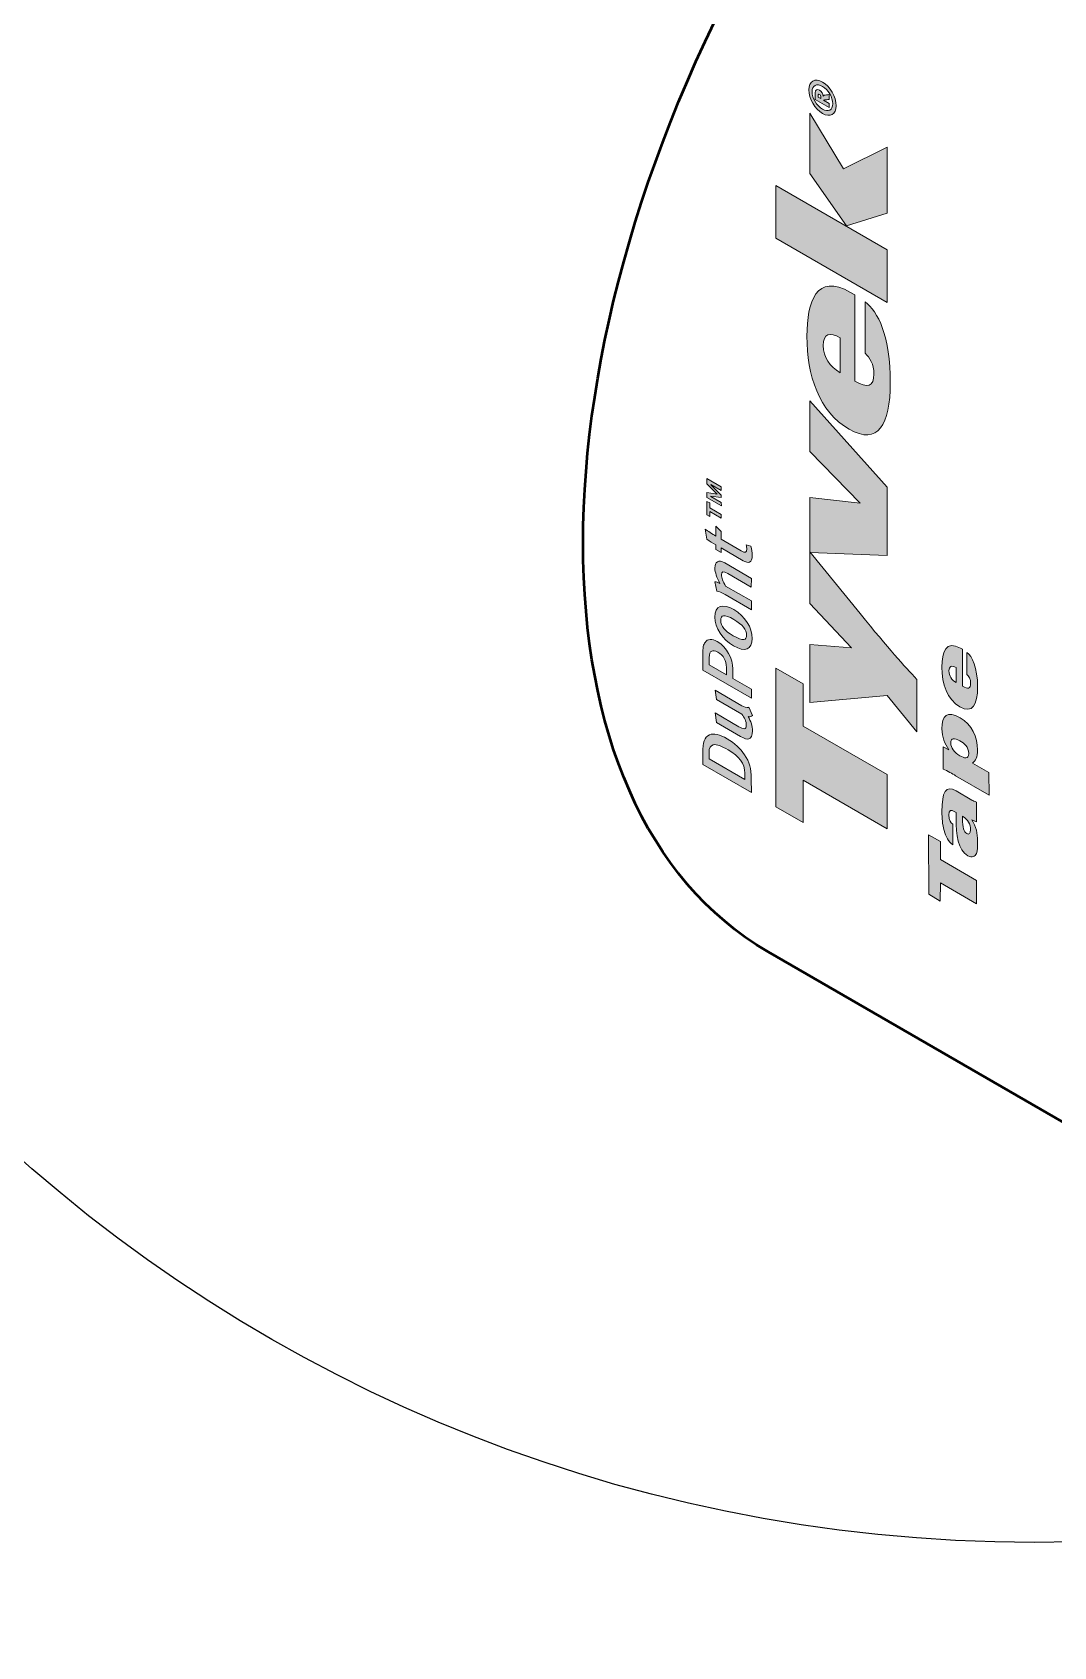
# Model space of a CAD drawing. Extents: x -1337 to 5791, y -3809 to 1769.
# Drawn here: x 3504.5 to 3554, y -1967.1 to -1888.8 of the extents above; entities that cross this region are included whole.
import ezdxf

# ---------------------------------------------------------------- set-up
doc = ezdxf.new("R2010")
doc.units = 0
doc.header["$MEASUREMENT"] = 0
for name, color, linetype, lineweight in [('G-ANNO-TTLB', 7, 'Continuous', 0), ('LOGOS', 7, 'Continuous', 0), ('TYVEK', 7, 'Continuous', 0)]:
    doc.layers.add(name, color=color, linetype=linetype, lineweight=lineweight)

# ---------------------------------------------------------------- blocks, each defined once
blk = doc.blocks.new('Block_28')
at = {"layer": 'LOGOS', "true_color": 0x17477e, "transparency": 33554687}
h = blk.add_hatch(color=156, dxfattribs=at)
h.dxf.hatch_style = 2
edge = h.paths.add_edge_path()
edge.add_spline(control_points=[(3537.852, -1911.016), (3537.852, -1911.016), (3537.346, -1910.715), (3537.346, -1910.715), (3537.346, -1910.715), (3537.341, -1910.73), (3537.341, -1910.73), (3537.341, -1910.73), (3537.852, -1911.246), (3537.852, -1911.246), (3537.852, -1911.246), (3537.852, -1911.357), (3537.852, -1911.357), (3537.852, -1911.357), (3537.346, -1911.282), (3537.346, -1911.282), (3537.346, -1911.282), (3537.341, -1911.296), (3537.341, -1911.296), (3537.341, -1911.296), (3537.852, -1911.592), (3537.852, -1911.592), (3537.852, -1911.592), (3537.857, -1911.763), (3537.857, -1911.763), (3537.857, -1911.763), (3537.155, -1911.357), (3537.155, -1911.357), (3537.155, -1911.357), (3537.155, -1911.106), (3537.155, -1911.106), (3537.155, -1911.106), (3537.647, -1911.186), (3537.647, -1911.186), (3537.647, -1911.186), (3537.155, -1910.685), (3537.155, -1910.685), (3537.155, -1910.685), (3537.155, -1910.434), (3537.155, -1910.434), (3537.155, -1910.434), (3537.852, -1910.835), (3537.852, -1910.835), (3537.852, -1910.835), (3537.852, -1911.016), (3537.852, -1911.016)], knot_values=[0, 0, 0, 0, 1, 1, 1, 2, 2, 2, 3, 3, 3, 4, 4, 4, 5, 5, 5, 6, 6, 6, 7, 7, 7, 8, 8, 8, 9, 9, 9, 10, 10, 10, 11, 11, 11, 12, 12, 12, 13, 13, 13, 14, 14, 14, 15, 15, 15, 15], degree=3, periodic=0)
edge = h.paths.add_edge_path()
edge.add_spline(control_points=[(3537.291, -1911.858), (3537.291, -1911.858), (3537.852, -1912.179), (3537.852, -1912.179), (3537.852, -1912.179), (3537.852, -1912.359), (3537.852, -1912.359), (3537.852, -1912.359), (3537.291, -1912.028), (3537.291, -1912.028), (3537.291, -1912.028), (3537.296, -1912.274), (3537.296, -1912.274), (3537.296, -1912.274), (3537.155, -1912.189), (3537.155, -1912.189), (3537.155, -1912.189), (3537.155, -1911.537), (3537.155, -1911.537), (3537.155, -1911.537), (3537.296, -1911.612), (3537.296, -1911.612), (3537.296, -1911.612), (3537.291, -1911.858), (3537.291, -1911.858)], knot_values=[0, 0, 0, 0, 1, 1, 1, 2, 2, 2, 3, 3, 3, 4, 4, 4, 5, 5, 5, 6, 6, 6, 7, 7, 7, 8, 8, 8, 8], degree=3, periodic=0)
h = blk.add_hatch(color=156, dxfattribs=at)
h.dxf.hatch_style = 2
edge = h.paths.add_edge_path()
edge.add_spline(control_points=[(3539.351, -1914.149), (3539.351, -1914.535), (3539.156, -1914.555), (3538.91, -1914.415), (3538.91, -1914.415), (3537.847, -1913.793), (3537.847, -1913.793), (3537.847, -1913.793), (3537.847, -1914.024), (3537.847, -1914.024), (3537.847, -1914.024), (3537.592, -1913.868), (3537.592, -1913.868), (3537.592, -1913.868), (3537.592, -1913.648), (3537.592, -1913.648), (3537.436, -1913.562), (3537.291, -1913.472), (3537.155, -1913.377), (3537.155, -1913.377), (3537.065, -1912.881), (3537.065, -1912.881), (3537.206, -1912.981), (3537.416, -1913.121), (3537.587, -1913.221), (3537.587, -1913.221), (3537.592, -1912.745), (3537.592, -1912.745), (3537.592, -1912.745), (3537.842, -1913.001), (3537.842, -1913.001), (3537.842, -1913.001), (3537.847, -1913.372), (3537.847, -1913.372), (3537.847, -1913.372), (3538.815, -1913.933), (3538.815, -1913.933), (3539.025, -1914.054), (3539.086, -1914.034), (3539.086, -1913.843), (3539.086, -1913.783), (3539.076, -1913.733), (3539.055, -1913.643), (3539.055, -1913.643), (3539.276, -1913.713), (3539.276, -1913.713), (3539.331, -1913.873), (3539.351, -1914.014), (3539.351, -1914.149)], knot_values=[0, 0, 0, 0, 1, 1, 1, 2, 2, 2, 3, 3, 3, 4, 4, 4, 5, 5, 5, 6, 6, 6, 7, 7, 7, 8, 8, 8, 9, 9, 9, 10, 10, 10, 11, 11, 11, 12, 12, 12, 13, 13, 13, 14, 14, 14, 15, 15, 15, 16, 16, 16, 16], degree=3, periodic=0)
h = blk.add_hatch(color=156, dxfattribs=at)
h.dxf.hatch_style = 2
edge = h.paths.add_edge_path()
edge.add_spline(control_points=[(3539.306, -1915.698), (3539.306, -1915.698), (3538.163, -1915.036), (3538.163, -1915.036), (3537.932, -1914.906), (3537.867, -1914.926), (3537.862, -1915.096), (3537.862, -1915.222), (3537.942, -1915.447), (3538.058, -1915.648), (3538.058, -1915.648), (3539.311, -1916.365), (3539.311, -1916.365), (3539.311, -1916.365), (3539.311, -1916.791), (3539.311, -1916.791), (3539.311, -1916.791), (3538.043, -1916.059), (3538.043, -1916.059), (3537.857, -1915.949), (3537.757, -1915.909), (3537.637, -1915.889), (3537.637, -1915.889), (3537.536, -1915.442), (3537.536, -1915.442), (3537.617, -1915.437), (3537.692, -1915.467), (3537.787, -1915.518), (3537.627, -1915.217), (3537.547, -1914.986), (3537.541, -1914.766), (3537.541, -1914.465), (3537.707, -1914.344), (3538.028, -1914.525), (3538.028, -1914.525), (3539.311, -1915.272), (3539.311, -1915.272), (3539.311, -1915.272), (3539.306, -1915.698), (3539.306, -1915.698)], knot_values=[0, 0, 0, 0, 1, 1, 1, 2, 2, 2, 3, 3, 3, 4, 4, 4, 5, 5, 5, 6, 6, 6, 7, 7, 7, 8, 8, 8, 9, 9, 9, 10, 10, 10, 11, 11, 11, 12, 12, 12, 13, 13, 13, 13], degree=3, periodic=0)
h = blk.add_hatch(color=156, dxfattribs=at)
h.dxf.hatch_style = 2
edge = h.paths.add_edge_path()
edge.add_spline(control_points=[(3537.827, -1917.307), (3537.827, -1917.583), (3538.008, -1917.814), (3538.429, -1918.049), (3538.925, -1918.34), (3539.076, -1918.275), (3539.076, -1918.024), (3539.076, -1917.764), (3538.895, -1917.513), (3538.459, -1917.262), (3537.973, -1916.981), (3537.827, -1917.061), (3537.827, -1917.307)], knot_values=[0, 0, 0, 0, 1, 1, 1, 2, 2, 2, 3, 3, 3, 4, 4, 4, 4], degree=3, periodic=0)
edge = h.paths.add_edge_path()
edge.add_spline(control_points=[(3539.351, -1918.184), (3539.351, -1918.726), (3539, -1918.856), (3538.449, -1918.545), (3537.898, -1918.225), (3537.547, -1917.673), (3537.541, -1917.152), (3537.547, -1916.58), (3537.908, -1916.47), (3538.454, -1916.786), (3539.01, -1917.107), (3539.356, -1917.648), (3539.351, -1918.184)], knot_values=[0, 0, 0, 0, 1, 1, 1, 2, 2, 2, 3, 3, 3, 4, 4, 4, 4], degree=3, periodic=0)
h = blk.add_hatch(color=156, dxfattribs=at)
h.dxf.hatch_style = 2
edge = h.paths.add_edge_path()
edge.add_spline(control_points=[(3537.386, -1918.796), (3537.306, -1918.836), (3537.266, -1918.927), (3537.266, -1919.102), (3537.266, -1919.102), (3537.266, -1919.458), (3537.266, -1919.458), (3537.266, -1919.458), (3538.098, -1919.939), (3538.098, -1919.939), (3538.098, -1919.939), (3538.098, -1919.583), (3538.098, -1919.583), (3538.098, -1919.247), (3537.968, -1919.012), (3537.677, -1918.846), (3537.552, -1918.776), (3537.451, -1918.756), (3537.386, -1918.796)], knot_values=[0, 0, 0, 0, 1, 1, 1, 2, 2, 2, 3, 3, 3, 4, 4, 4, 5, 5, 5, 6, 6, 6, 6], degree=3, periodic=0)
edge = h.paths.add_edge_path()
edge.add_spline(control_points=[(3538.409, -1919.658), (3538.409, -1919.658), (3538.409, -1920.12), (3538.409, -1920.12), (3538.409, -1920.12), (3539.311, -1920.641), (3539.311, -1920.641), (3539.311, -1920.641), (3539.311, -1921.082), (3539.311, -1921.082), (3539.311, -1921.082), (3536.95, -1919.719), (3536.95, -1919.719), (3536.95, -1919.719), (3536.95, -1918.997), (3536.95, -1918.997), (3536.955, -1918.601), (3536.985, -1918.475), (3537.065, -1918.375), (3537.185, -1918.2), (3537.396, -1918.184), (3537.657, -1918.335), (3538.118, -1918.606), (3538.414, -1919.167), (3538.409, -1919.658)], knot_values=[0, 0, 0, 0, 1, 1, 1, 2, 2, 2, 3, 3, 3, 4, 4, 4, 5, 5, 5, 6, 6, 6, 7, 7, 7, 8, 8, 8, 8], degree=3, periodic=0)
h = blk.add_hatch(color=156, dxfattribs=at)
h.dxf.hatch_style = 2
edge = h.paths.add_edge_path()
edge.add_spline(control_points=[(3539.366, -1921.914), (3539.306, -1921.974), (3539.246, -1921.995), (3539.151, -1921.964), (3539.291, -1922.2), (3539.361, -1922.431), (3539.361, -1922.656), (3539.356, -1922.887), (3539.291, -1923.017), (3539.186, -1923.052), (3539.106, -1923.082), (3538.99, -1923.057), (3538.78, -1922.927), (3538.78, -1922.927), (3537.617, -1922.255), (3537.617, -1922.255), (3537.617, -1922.255), (3537.547, -1921.789), (3537.547, -1921.789), (3537.547, -1921.789), (3538.7, -1922.461), (3538.7, -1922.461), (3538.915, -1922.576), (3539.07, -1922.636), (3539.065, -1922.381), (3539.07, -1922.225), (3538.97, -1921.995), (3538.845, -1921.859), (3538.845, -1921.859), (3537.612, -1921.147), (3537.612, -1921.147), (3537.612, -1921.147), (3537.547, -1920.691), (3537.547, -1920.691), (3537.547, -1920.691), (3538.84, -1921.443), (3538.84, -1921.443), (3539.096, -1921.593), (3539.186, -1921.513), (3539.186, -1921.513), (3539.186, -1921.513), (3539.366, -1921.914), (3539.366, -1921.914)], knot_values=[0, 0, 0, 0, 1, 1, 1, 2, 2, 2, 3, 3, 3, 4, 4, 4, 5, 5, 5, 6, 6, 6, 7, 7, 7, 8, 8, 8, 9, 9, 9, 10, 10, 10, 11, 11, 11, 12, 12, 12, 13, 13, 13, 14, 14, 14, 14], degree=3, periodic=0)
h = blk.add_hatch(color=156, dxfattribs=at)
h.dxf.hatch_style = 2
edge = h.paths.add_edge_path()
edge.add_spline(control_points=[(3537.466, -1923.338), (3537.316, -1923.378), (3537.261, -1923.488), (3537.261, -1923.729), (3537.261, -1923.729), (3537.261, -1924.015), (3537.261, -1924.015), (3537.261, -1924.015), (3538.99, -1925.012), (3538.99, -1925.012), (3538.99, -1925.012), (3538.99, -1924.717), (3538.99, -1924.717), (3538.99, -1924.24), (3538.714, -1923.88), (3538.183, -1923.579), (3537.877, -1923.403), (3537.632, -1923.298), (3537.466, -1923.338)], knot_values=[0, 0, 0, 0, 1, 1, 1, 2, 2, 2, 3, 3, 3, 4, 4, 4, 5, 5, 5, 6, 6, 6, 6], degree=3, periodic=0)
edge = h.paths.add_edge_path()
edge.add_spline(control_points=[(3538.98, -1923.819), (3539.226, -1924.19), (3539.311, -1924.476), (3539.306, -1924.982), (3539.306, -1924.982), (3539.311, -1925.654), (3539.311, -1925.654), (3539.311, -1925.654), (3536.95, -1924.29), (3536.95, -1924.29), (3536.95, -1924.29), (3536.95, -1923.729), (3536.95, -1923.729), (3536.955, -1923.213), (3537.03, -1922.967), (3537.286, -1922.847), (3537.486, -1922.767), (3537.772, -1922.837), (3538.138, -1923.047), (3538.494, -1923.258), (3538.775, -1923.518), (3538.98, -1923.819)], knot_values=[0, 0, 0, 0, 1, 1, 1, 2, 2, 2, 3, 3, 3, 4, 4, 4, 5, 5, 5, 6, 6, 6, 7, 7, 7, 7], degree=3, periodic=0)
at = {"layer": 'LOGOS'}
for points, knots in [([(3537.852, -1911.016), (3537.852, -1911.016), (3537.346, -1910.715), (3537.346, -1910.715), (3537.346, -1910.715), (3537.341, -1910.73), (3537.341, -1910.73), (3537.341, -1910.73), (3537.852, -1911.246), (3537.852, -1911.246), (3537.852, -1911.246), (3537.852, -1911.357), (3537.852, -1911.357), (3537.852, -1911.357), (3537.346, -1911.282), (3537.346, -1911.282), (3537.346, -1911.282), (3537.341, -1911.296), (3537.341, -1911.296), (3537.341, -1911.296), (3537.852, -1911.592), (3537.852, -1911.592), (3537.852, -1911.592), (3537.857, -1911.763), (3537.857, -1911.763), (3537.857, -1911.763), (3537.155, -1911.357), (3537.155, -1911.357), (3537.155, -1911.357), (3537.155, -1911.106), (3537.155, -1911.106), (3537.155, -1911.106), (3537.647, -1911.186), (3537.647, -1911.186), (3537.647, -1911.186), (3537.155, -1910.685), (3537.155, -1910.685), (3537.155, -1910.685), (3537.155, -1910.434), (3537.155, -1910.434), (3537.155, -1910.434), (3537.852, -1910.835), (3537.852, -1910.835), (3537.852, -1910.835), (3537.852, -1911.016), (3537.852, -1911.016)], [0, 0, 0, 0, 1, 1, 1, 2, 2, 2, 3, 3, 3, 4, 4, 4, 5, 5, 5, 6, 6, 6, 7, 7, 7, 8, 8, 8, 9, 9, 9, 10, 10, 10, 11, 11, 11, 12, 12, 12, 13, 13, 13, 14, 14, 14, 15, 15, 15, 15]), ([(3537.291, -1911.858), (3537.291, -1911.858), (3537.852, -1912.179), (3537.852, -1912.179), (3537.852, -1912.179), (3537.852, -1912.359), (3537.852, -1912.359), (3537.852, -1912.359), (3537.291, -1912.028), (3537.291, -1912.028), (3537.291, -1912.028), (3537.296, -1912.274), (3537.296, -1912.274), (3537.296, -1912.274), (3537.155, -1912.189), (3537.155, -1912.189), (3537.155, -1912.189), (3537.155, -1911.537), (3537.155, -1911.537), (3537.155, -1911.537), (3537.296, -1911.612), (3537.296, -1911.612), (3537.296, -1911.612), (3537.291, -1911.858), (3537.291, -1911.858)], [0, 0, 0, 0, 1, 1, 1, 2, 2, 2, 3, 3, 3, 4, 4, 4, 5, 5, 5, 6, 6, 6, 7, 7, 7, 8, 8, 8, 8]), ([(3539.351, -1914.149), (3539.351, -1914.535), (3539.156, -1914.555), (3538.91, -1914.415), (3538.91, -1914.415), (3537.847, -1913.793), (3537.847, -1913.793), (3537.847, -1913.793), (3537.847, -1914.024), (3537.847, -1914.024), (3537.847, -1914.024), (3537.592, -1913.868), (3537.592, -1913.868), (3537.592, -1913.868), (3537.592, -1913.648), (3537.592, -1913.648), (3537.436, -1913.562), (3537.291, -1913.472), (3537.155, -1913.377), (3537.155, -1913.377), (3537.065, -1912.881), (3537.065, -1912.881), (3537.206, -1912.981), (3537.416, -1913.121), (3537.587, -1913.221), (3537.587, -1913.221), (3537.592, -1912.745), (3537.592, -1912.745), (3537.592, -1912.745), (3537.842, -1913.001), (3537.842, -1913.001), (3537.842, -1913.001), (3537.847, -1913.372), (3537.847, -1913.372), (3537.847, -1913.372), (3538.815, -1913.933), (3538.815, -1913.933), (3539.025, -1914.054), (3539.086, -1914.034), (3539.086, -1913.843), (3539.086, -1913.783), (3539.076, -1913.733), (3539.055, -1913.643), (3539.055, -1913.643), (3539.276, -1913.713), (3539.276, -1913.713), (3539.331, -1913.873), (3539.351, -1914.014), (3539.351, -1914.149)], [0, 0, 0, 0, 1, 1, 1, 2, 2, 2, 3, 3, 3, 4, 4, 4, 5, 5, 5, 6, 6, 6, 7, 7, 7, 8, 8, 8, 9, 9, 9, 10, 10, 10, 11, 11, 11, 12, 12, 12, 13, 13, 13, 14, 14, 14, 15, 15, 15, 16, 16, 16, 16]), ([(3539.306, -1915.698), (3539.306, -1915.698), (3538.163, -1915.036), (3538.163, -1915.036), (3537.932, -1914.906), (3537.867, -1914.926), (3537.862, -1915.096), (3537.862, -1915.222), (3537.942, -1915.447), (3538.058, -1915.648), (3538.058, -1915.648), (3539.311, -1916.365), (3539.311, -1916.365), (3539.311, -1916.365), (3539.311, -1916.791), (3539.311, -1916.791), (3539.311, -1916.791), (3538.043, -1916.059), (3538.043, -1916.059), (3537.857, -1915.949), (3537.757, -1915.909), (3537.637, -1915.889), (3537.637, -1915.889), (3537.536, -1915.442), (3537.536, -1915.442), (3537.617, -1915.437), (3537.692, -1915.467), (3537.787, -1915.518), (3537.627, -1915.217), (3537.547, -1914.986), (3537.541, -1914.766), (3537.541, -1914.465), (3537.707, -1914.344), (3538.028, -1914.525), (3538.028, -1914.525), (3539.311, -1915.272), (3539.311, -1915.272), (3539.311, -1915.272), (3539.306, -1915.698), (3539.306, -1915.698)], [0, 0, 0, 0, 1, 1, 1, 2, 2, 2, 3, 3, 3, 4, 4, 4, 5, 5, 5, 6, 6, 6, 7, 7, 7, 8, 8, 8, 9, 9, 9, 10, 10, 10, 11, 11, 11, 12, 12, 12, 13, 13, 13, 13]), ([(3539.351, -1918.184), (3539.351, -1918.726), (3539, -1918.856), (3538.449, -1918.545), (3537.898, -1918.225), (3537.547, -1917.673), (3537.541, -1917.152), (3537.547, -1916.58), (3537.908, -1916.47), (3538.454, -1916.786), (3539.01, -1917.107), (3539.356, -1917.648), (3539.351, -1918.184)], [0, 0, 0, 0, 1, 1, 1, 2, 2, 2, 3, 3, 3, 4, 4, 4, 4]), ([(3537.827, -1917.307), (3537.827, -1917.583), (3538.008, -1917.814), (3538.429, -1918.049), (3538.925, -1918.34), (3539.076, -1918.275), (3539.076, -1918.024), (3539.076, -1917.764), (3538.895, -1917.513), (3538.459, -1917.262), (3537.973, -1916.981), (3537.827, -1917.061), (3537.827, -1917.307)], [0, 0, 0, 0, 1, 1, 1, 2, 2, 2, 3, 3, 3, 4, 4, 4, 4]), ([(3538.409, -1919.658), (3538.409, -1919.658), (3538.409, -1920.12), (3538.409, -1920.12), (3538.409, -1920.12), (3539.311, -1920.641), (3539.311, -1920.641), (3539.311, -1920.641), (3539.311, -1921.082), (3539.311, -1921.082), (3539.311, -1921.082), (3536.95, -1919.719), (3536.95, -1919.719), (3536.95, -1919.719), (3536.95, -1918.997), (3536.95, -1918.997), (3536.955, -1918.601), (3536.985, -1918.475), (3537.065, -1918.375), (3537.185, -1918.2), (3537.396, -1918.184), (3537.657, -1918.335), (3538.118, -1918.606), (3538.414, -1919.167), (3538.409, -1919.658)], [0, 0, 0, 0, 1, 1, 1, 2, 2, 2, 3, 3, 3, 4, 4, 4, 5, 5, 5, 6, 6, 6, 7, 7, 7, 8, 8, 8, 8]), ([(3537.386, -1918.796), (3537.306, -1918.836), (3537.266, -1918.927), (3537.266, -1919.102), (3537.266, -1919.102), (3537.266, -1919.458), (3537.266, -1919.458), (3537.266, -1919.458), (3538.098, -1919.939), (3538.098, -1919.939), (3538.098, -1919.939), (3538.098, -1919.583), (3538.098, -1919.583), (3538.098, -1919.247), (3537.968, -1919.012), (3537.677, -1918.846), (3537.552, -1918.776), (3537.451, -1918.756), (3537.386, -1918.796)], [0, 0, 0, 0, 1, 1, 1, 2, 2, 2, 3, 3, 3, 4, 4, 4, 5, 5, 5, 6, 6, 6, 6]), ([(3539.366, -1921.914), (3539.306, -1921.974), (3539.246, -1921.995), (3539.151, -1921.964), (3539.291, -1922.2), (3539.361, -1922.431), (3539.361, -1922.656), (3539.356, -1922.887), (3539.291, -1923.017), (3539.186, -1923.052), (3539.106, -1923.082), (3538.99, -1923.057), (3538.78, -1922.927), (3538.78, -1922.927), (3537.617, -1922.255), (3537.617, -1922.255), (3537.617, -1922.255), (3537.547, -1921.789), (3537.547, -1921.789), (3537.547, -1921.789), (3538.7, -1922.461), (3538.7, -1922.461), (3538.915, -1922.576), (3539.07, -1922.636), (3539.065, -1922.381), (3539.07, -1922.225), (3538.97, -1921.995), (3538.845, -1921.859), (3538.845, -1921.859), (3537.612, -1921.147), (3537.612, -1921.147), (3537.612, -1921.147), (3537.547, -1920.691), (3537.547, -1920.691), (3537.547, -1920.691), (3538.84, -1921.443), (3538.84, -1921.443), (3539.096, -1921.593), (3539.186, -1921.513), (3539.186, -1921.513), (3539.186, -1921.513), (3539.366, -1921.914), (3539.366, -1921.914)], [0, 0, 0, 0, 1, 1, 1, 2, 2, 2, 3, 3, 3, 4, 4, 4, 5, 5, 5, 6, 6, 6, 7, 7, 7, 8, 8, 8, 9, 9, 9, 10, 10, 10, 11, 11, 11, 12, 12, 12, 13, 13, 13, 14, 14, 14, 14]), ([(3538.98, -1923.819), (3539.226, -1924.19), (3539.311, -1924.476), (3539.306, -1924.982), (3539.306, -1924.982), (3539.311, -1925.654), (3539.311, -1925.654), (3539.311, -1925.654), (3536.95, -1924.29), (3536.95, -1924.29), (3536.95, -1924.29), (3536.95, -1923.729), (3536.95, -1923.729), (3536.955, -1923.213), (3537.03, -1922.967), (3537.286, -1922.847), (3537.486, -1922.767), (3537.772, -1922.837), (3538.138, -1923.047), (3538.494, -1923.258), (3538.775, -1923.518), (3538.98, -1923.819)], [0, 0, 0, 0, 1, 1, 1, 2, 2, 2, 3, 3, 3, 4, 4, 4, 5, 5, 5, 6, 6, 6, 7, 7, 7, 7]), ([(3537.466, -1923.338), (3537.316, -1923.378), (3537.261, -1923.488), (3537.261, -1923.729), (3537.261, -1923.729), (3537.261, -1924.015), (3537.261, -1924.015), (3537.261, -1924.015), (3538.99, -1925.012), (3538.99, -1925.012), (3538.99, -1925.012), (3538.99, -1924.717), (3538.99, -1924.717), (3538.99, -1924.24), (3538.714, -1923.88), (3538.183, -1923.579), (3537.877, -1923.403), (3537.632, -1923.298), (3537.466, -1923.338)], [0, 0, 0, 0, 1, 1, 1, 2, 2, 2, 3, 3, 3, 4, 4, 4, 5, 5, 5, 6, 6, 6, 6])]:
    blk.add_open_spline(points, degree=3, knots=knots, dxfattribs=at)
blk = doc.blocks.new('Block_29')
at = {"layer": 'LOGOS', "true_color": 0x17477e, "transparency": 33554687}
h = blk.add_hatch(color=156, dxfattribs=at)
h.dxf.hatch_style = 2
edge = h.paths.add_edge_path()
edge.add_spline(control_points=[(3549.232, -1919.598), (3549.022, -1919.478), (3548.886, -1919.518), (3548.886, -1919.759), (3548.886, -1919.989), (3549.017, -1920.2), (3549.232, -1920.32), (3549.232, -1920.32), (3549.232, -1919.598), (3549.232, -1919.598)], knot_values=[0, 0, 0, 0, 1, 1, 1, 2, 2, 2, 3, 3, 3, 3], degree=3, periodic=0)
edge = h.paths.add_edge_path()
edge.add_spline(control_points=[(3549.538, -1920.501), (3549.809, -1920.661), (3549.939, -1920.611), (3549.939, -1920.36), (3549.939, -1920.145), (3549.854, -1920.009), (3549.749, -1919.929), (3549.749, -1919.929), (3549.749, -1918.856), (3549.749, -1918.856), (3550.014, -1919.047), (3550.275, -1919.578), (3550.275, -1920.536), (3550.275, -1921.403), (3550.029, -1921.844), (3549.418, -1921.503), (3548.796, -1921.132), (3548.545, -1920.39), (3548.545, -1919.568), (3548.55, -1918.851), (3548.741, -1918.25), (3549.453, -1918.661), (3549.453, -1918.661), (3549.543, -1918.706), (3549.543, -1918.706), (3549.543, -1918.706), (3549.538, -1920.501), (3549.538, -1920.501)], knot_values=[0, 0, 0, 0, 1, 1, 1, 2, 2, 2, 3, 3, 3, 4, 4, 4, 5, 5, 5, 6, 6, 6, 7, 7, 7, 8, 8, 8, 9, 9, 9, 9], degree=3, periodic=0)
h = blk.add_hatch(color=156, dxfattribs=at)
h.dxf.hatch_style = 2
edge = h.paths.add_edge_path()
edge.add_spline(control_points=[(3549.849, -1923.759), (3549.849, -1923.448), (3549.623, -1923.263), (3549.413, -1923.137), (3549.157, -1922.992), (3548.971, -1922.992), (3548.977, -1923.243), (3548.971, -1923.478), (3549.152, -1923.714), (3549.413, -1923.864), (3549.623, -1923.985), (3549.849, -1924.06), (3549.849, -1923.759)], knot_values=[0, 0, 0, 0, 1, 1, 1, 2, 2, 2, 3, 3, 3, 4, 4, 4, 4], degree=3, periodic=0)
edge = h.paths.add_edge_path()
edge.add_spline(control_points=[(3549.212, -1924.837), (3549.052, -1924.742), (3548.806, -1924.611), (3548.61, -1924.511), (3548.61, -1924.511), (3548.605, -1923.438), (3548.605, -1923.438), (3548.605, -1923.438), (3548.886, -1923.584), (3548.886, -1923.584), (3548.886, -1923.584), (3548.886, -1923.579), (3548.886, -1923.579), (3548.681, -1923.298), (3548.545, -1922.967), (3548.545, -1922.556), (3548.545, -1921.939), (3548.791, -1921.664), (3549.433, -1922.025), (3549.999, -1922.355), (3550.275, -1922.967), (3550.275, -1923.589), (3550.275, -1923.93), (3550.175, -1924.125), (3550.024, -1924.22), (3550.024, -1924.22), (3550.826, -1924.682), (3550.826, -1924.682), (3550.826, -1924.682), (3550.831, -1925.775), (3550.831, -1925.775), (3550.831, -1925.775), (3549.212, -1924.837), (3549.212, -1924.837)], knot_values=[0, 0, 0, 0, 1, 1, 1, 2, 2, 2, 3, 3, 3, 4, 4, 4, 5, 5, 5, 6, 6, 6, 7, 7, 7, 8, 8, 8, 9, 9, 9, 10, 10, 10, 11, 11, 11, 11], degree=3, periodic=0)
h = blk.add_hatch(color=156, dxfattribs=at)
h.dxf.hatch_style = 2
edge = h.paths.add_edge_path()
edge.add_spline(control_points=[(3549.543, -1926.928), (3549.543, -1927.348), (3549.618, -1927.559), (3549.753, -1927.639), (3549.844, -1927.694), (3549.939, -1927.654), (3549.939, -1927.459), (3549.934, -1927.188), (3549.779, -1926.938), (3549.588, -1926.827), (3549.588, -1926.827), (3549.538, -1926.797), (3549.538, -1926.797), (3549.538, -1926.797), (3549.543, -1926.928), (3549.543, -1926.928)], knot_values=[0, 0, 0, 0, 1, 1, 1, 2, 2, 2, 3, 3, 3, 4, 4, 4, 5, 5, 5, 5], degree=3, periodic=0)
edge = h.paths.add_edge_path()
edge.add_spline(control_points=[(3549.072, -1928.181), (3548.866, -1928.04), (3548.731, -1927.79), (3548.651, -1927.494), (3548.57, -1927.198), (3548.545, -1926.867), (3548.545, -1926.587), (3548.55, -1925.614), (3548.721, -1925.283), (3549.237, -1925.574), (3549.237, -1925.574), (3549.999, -1926.02), (3549.999, -1926.02), (3550.059, -1926.055), (3550.129, -1926.08), (3550.215, -1926.115), (3550.215, -1926.115), (3550.22, -1927.078), (3550.22, -1927.078), (3550.22, -1927.078), (3549.989, -1926.968), (3549.989, -1926.968), (3550.21, -1927.308), (3550.275, -1927.629), (3550.275, -1928.01), (3550.28, -1928.241), (3550.265, -1928.477), (3550.22, -1928.602), (3550.155, -1928.752), (3550.014, -1928.833), (3549.809, -1928.712), (3549.322, -1928.436), (3549.227, -1927.689), (3549.232, -1926.917), (3549.232, -1926.917), (3549.232, -1926.617), (3549.232, -1926.617), (3549.232, -1926.617), (3549.147, -1926.566), (3549.147, -1926.566), (3549.007, -1926.486), (3548.881, -1926.491), (3548.886, -1926.737), (3548.886, -1926.988), (3548.971, -1927.118), (3549.077, -1927.188), (3549.077, -1927.188), (3549.072, -1928.181), (3549.072, -1928.181)], knot_values=[0, 0, 0, 0, 1, 1, 1, 2, 2, 2, 3, 3, 3, 4, 4, 4, 5, 5, 5, 6, 6, 6, 7, 7, 7, 8, 8, 8, 9, 9, 9, 10, 10, 10, 11, 11, 11, 12, 12, 12, 13, 13, 13, 14, 14, 14, 15, 15, 15, 16, 16, 16, 16], degree=3, periodic=0)
h = blk.add_hatch(color=156, dxfattribs=at)
h.dxf.hatch_style = 2
edge = h.paths.add_edge_path()
edge.add_spline(control_points=[(3548.47, -1930.026), (3548.47, -1930.026), (3548.465, -1930.908), (3548.465, -1930.908), (3548.465, -1930.908), (3547.904, -1930.577), (3547.904, -1930.577), (3547.904, -1930.577), (3547.899, -1927.694), (3547.899, -1927.694), (3547.899, -1927.694), (3548.47, -1928.02), (3548.47, -1928.02), (3548.47, -1928.02), (3548.47, -1928.903), (3548.47, -1928.903), (3548.47, -1928.903), (3550.215, -1929.915), (3550.215, -1929.915), (3550.215, -1929.915), (3550.215, -1931.038), (3550.215, -1931.038), (3550.215, -1931.038), (3548.47, -1930.026), (3548.47, -1930.026)], knot_values=[0, 0, 0, 0, 1, 1, 1, 2, 2, 2, 3, 3, 3, 4, 4, 4, 5, 5, 5, 6, 6, 6, 7, 7, 7, 8, 8, 8, 8], degree=3, periodic=0)
at = {"layer": 'LOGOS'}
for points, knots in [([(3549.538, -1920.501), (3549.809, -1920.661), (3549.939, -1920.611), (3549.939, -1920.36), (3549.939, -1920.145), (3549.854, -1920.009), (3549.749, -1919.929), (3549.749, -1919.929), (3549.749, -1918.856), (3549.749, -1918.856), (3550.014, -1919.047), (3550.275, -1919.578), (3550.275, -1920.536), (3550.275, -1921.403), (3550.029, -1921.844), (3549.418, -1921.503), (3548.796, -1921.132), (3548.545, -1920.39), (3548.545, -1919.568), (3548.55, -1918.851), (3548.741, -1918.25), (3549.453, -1918.661), (3549.453, -1918.661), (3549.543, -1918.706), (3549.543, -1918.706), (3549.543, -1918.706), (3549.538, -1920.501), (3549.538, -1920.501)], [0, 0, 0, 0, 1, 1, 1, 2, 2, 2, 3, 3, 3, 4, 4, 4, 5, 5, 5, 6, 6, 6, 7, 7, 7, 8, 8, 8, 9, 9, 9, 9]), ([(3549.232, -1919.598), (3549.022, -1919.478), (3548.886, -1919.518), (3548.886, -1919.759), (3548.886, -1919.989), (3549.017, -1920.2), (3549.232, -1920.32), (3549.232, -1920.32), (3549.232, -1919.598), (3549.232, -1919.598)], [0, 0, 0, 0, 1, 1, 1, 2, 2, 2, 3, 3, 3, 3]), ([(3549.212, -1924.837), (3549.052, -1924.742), (3548.806, -1924.611), (3548.61, -1924.511), (3548.61, -1924.511), (3548.605, -1923.438), (3548.605, -1923.438), (3548.605, -1923.438), (3548.886, -1923.584), (3548.886, -1923.584), (3548.886, -1923.584), (3548.886, -1923.579), (3548.886, -1923.579), (3548.681, -1923.298), (3548.545, -1922.967), (3548.545, -1922.556), (3548.545, -1921.939), (3548.791, -1921.664), (3549.433, -1922.025), (3549.999, -1922.355), (3550.275, -1922.967), (3550.275, -1923.589), (3550.275, -1923.93), (3550.175, -1924.125), (3550.024, -1924.22), (3550.024, -1924.22), (3550.826, -1924.682), (3550.826, -1924.682), (3550.826, -1924.682), (3550.831, -1925.775), (3550.831, -1925.775), (3550.831, -1925.775), (3549.212, -1924.837), (3549.212, -1924.837)], [0, 0, 0, 0, 1, 1, 1, 2, 2, 2, 3, 3, 3, 4, 4, 4, 5, 5, 5, 6, 6, 6, 7, 7, 7, 8, 8, 8, 9, 9, 9, 10, 10, 10, 11, 11, 11, 11]), ([(3549.849, -1923.759), (3549.849, -1923.448), (3549.623, -1923.263), (3549.413, -1923.137), (3549.157, -1922.992), (3548.971, -1922.992), (3548.977, -1923.243), (3548.971, -1923.478), (3549.152, -1923.714), (3549.413, -1923.864), (3549.623, -1923.985), (3549.849, -1924.06), (3549.849, -1923.759)], [0, 0, 0, 0, 1, 1, 1, 2, 2, 2, 3, 3, 3, 4, 4, 4, 4]), ([(3549.072, -1928.181), (3548.866, -1928.04), (3548.731, -1927.79), (3548.651, -1927.494), (3548.57, -1927.198), (3548.545, -1926.867), (3548.545, -1926.587), (3548.55, -1925.614), (3548.721, -1925.283), (3549.237, -1925.574), (3549.237, -1925.574), (3549.999, -1926.02), (3549.999, -1926.02), (3550.059, -1926.055), (3550.129, -1926.08), (3550.215, -1926.115), (3550.215, -1926.115), (3550.22, -1927.078), (3550.22, -1927.078), (3550.22, -1927.078), (3549.989, -1926.968), (3549.989, -1926.968), (3550.21, -1927.308), (3550.275, -1927.629), (3550.275, -1928.01), (3550.28, -1928.241), (3550.265, -1928.477), (3550.22, -1928.602), (3550.155, -1928.752), (3550.014, -1928.833), (3549.809, -1928.712), (3549.322, -1928.436), (3549.227, -1927.689), (3549.232, -1926.917), (3549.232, -1926.917), (3549.232, -1926.617), (3549.232, -1926.617), (3549.232, -1926.617), (3549.147, -1926.566), (3549.147, -1926.566), (3549.007, -1926.486), (3548.881, -1926.491), (3548.886, -1926.737), (3548.886, -1926.988), (3548.971, -1927.118), (3549.077, -1927.188), (3549.077, -1927.188), (3549.072, -1928.181), (3549.072, -1928.181)], [0, 0, 0, 0, 1, 1, 1, 2, 2, 2, 3, 3, 3, 4, 4, 4, 5, 5, 5, 6, 6, 6, 7, 7, 7, 8, 8, 8, 9, 9, 9, 10, 10, 10, 11, 11, 11, 12, 12, 12, 13, 13, 13, 14, 14, 14, 15, 15, 15, 16, 16, 16, 16]), ([(3549.543, -1926.928), (3549.543, -1927.348), (3549.618, -1927.559), (3549.753, -1927.639), (3549.844, -1927.694), (3549.939, -1927.654), (3549.939, -1927.459), (3549.934, -1927.188), (3549.779, -1926.938), (3549.588, -1926.827), (3549.588, -1926.827), (3549.538, -1926.797), (3549.538, -1926.797), (3549.538, -1926.797), (3549.543, -1926.928), (3549.543, -1926.928)], [0, 0, 0, 0, 1, 1, 1, 2, 2, 2, 3, 3, 3, 4, 4, 4, 5, 5, 5, 5]), ([(3548.47, -1930.026), (3548.47, -1930.026), (3548.465, -1930.908), (3548.465, -1930.908), (3548.465, -1930.908), (3547.904, -1930.577), (3547.904, -1930.577), (3547.904, -1930.577), (3547.899, -1927.694), (3547.899, -1927.694), (3547.899, -1927.694), (3548.47, -1928.02), (3548.47, -1928.02), (3548.47, -1928.02), (3548.47, -1928.903), (3548.47, -1928.903), (3548.47, -1928.903), (3550.215, -1929.915), (3550.215, -1929.915), (3550.215, -1929.915), (3550.215, -1931.038), (3550.215, -1931.038), (3550.215, -1931.038), (3548.47, -1930.026), (3548.47, -1930.026)], [0, 0, 0, 0, 1, 1, 1, 2, 2, 2, 3, 3, 3, 4, 4, 4, 5, 5, 5, 6, 6, 6, 7, 7, 7, 8, 8, 8, 8])]:
    blk.add_open_spline(points, degree=3, knots=knots, dxfattribs=at)
blk = doc.blocks.new('Block_31')
at = {"layer": 'LOGOS', "true_color": 0x17477e, "transparency": 33554687}
h = blk.add_hatch(color=156, dxfattribs=at)
h.dxf.hatch_style = 2
edge = h.paths.add_edge_path()
edge.add_spline(control_points=[(3547.337, -1922.706), (3547.337, -1922.706), (3545.898, -1920.952), (3545.898, -1920.952), (3545.898, -1920.952), (3542.144, -1921.288), (3542.144, -1921.288), (3542.144, -1921.288), (3542.149, -1918.475), (3542.149, -1918.475), (3542.149, -1918.475), (3544.164, -1918.636), (3544.164, -1918.636), (3544.164, -1918.636), (3542.144, -1916.495), (3542.144, -1916.495), (3542.144, -1916.495), (3542.144, -1913.989), (3542.144, -1913.989), (3542.144, -1913.989), (3544.585, -1916.981), (3544.585, -1916.981), (3545.974, -1918.686), (3546.725, -1919.538), (3547.337, -1920.17), (3547.337, -1920.17), (3547.337, -1922.706), (3547.337, -1922.706)], knot_values=[0, 0, 0, 0, 1, 1, 1, 2, 2, 2, 3, 3, 3, 4, 4, 4, 5, 5, 5, 6, 6, 6, 7, 7, 7, 8, 8, 8, 9, 9, 9, 9], degree=3, periodic=0)
h = blk.add_hatch(color=156, dxfattribs=at)
h.dxf.hatch_style = 2
edge = h.paths.add_edge_path()
edge.add_spline(control_points=[(3541.818, -1925.047), (3541.818, -1925.047), (3541.813, -1927.098), (3541.813, -1927.098), (3541.813, -1927.098), (3540.499, -1926.341), (3540.499, -1926.341), (3540.499, -1926.341), (3540.499, -1919.618), (3540.499, -1919.618), (3540.499, -1919.618), (3541.818, -1920.38), (3541.818, -1920.38), (3541.818, -1920.38), (3541.813, -1922.426), (3541.813, -1922.426), (3541.813, -1922.426), (3545.898, -1924.782), (3545.898, -1924.782), (3545.898, -1924.782), (3545.898, -1927.409), (3545.898, -1927.409), (3545.898, -1927.409), (3541.818, -1925.047), (3541.818, -1925.047)], knot_values=[0, 0, 0, 0, 1, 1, 1, 2, 2, 2, 3, 3, 3, 4, 4, 4, 5, 5, 5, 6, 6, 6, 7, 7, 7, 8, 8, 8, 8], degree=3, periodic=0)
at = {"layer": 'LOGOS'}
for points, knots in [([(3547.337, -1922.706), (3547.337, -1922.706), (3545.898, -1920.952), (3545.898, -1920.952), (3545.898, -1920.952), (3542.144, -1921.288), (3542.144, -1921.288), (3542.144, -1921.288), (3542.149, -1918.475), (3542.149, -1918.475), (3542.149, -1918.475), (3544.164, -1918.636), (3544.164, -1918.636), (3544.164, -1918.636), (3542.144, -1916.495), (3542.144, -1916.495), (3542.144, -1916.495), (3542.144, -1913.989), (3542.144, -1913.989), (3542.144, -1913.989), (3544.585, -1916.981), (3544.585, -1916.981), (3545.974, -1918.686), (3546.725, -1919.538), (3547.337, -1920.17), (3547.337, -1920.17), (3547.337, -1922.706), (3547.337, -1922.706)], [0, 0, 0, 0, 1, 1, 1, 2, 2, 2, 3, 3, 3, 4, 4, 4, 5, 5, 5, 6, 6, 6, 7, 7, 7, 8, 8, 8, 9, 9, 9, 9]), ([(3541.818, -1925.047), (3541.818, -1925.047), (3541.813, -1927.098), (3541.813, -1927.098), (3541.813, -1927.098), (3540.499, -1926.341), (3540.499, -1926.341), (3540.499, -1926.341), (3540.499, -1919.618), (3540.499, -1919.618), (3540.499, -1919.618), (3541.818, -1920.38), (3541.818, -1920.38), (3541.818, -1920.38), (3541.813, -1922.426), (3541.813, -1922.426), (3541.813, -1922.426), (3545.898, -1924.782), (3545.898, -1924.782), (3545.898, -1924.782), (3545.898, -1927.409), (3545.898, -1927.409), (3545.898, -1927.409), (3541.818, -1925.047), (3541.818, -1925.047)], [0, 0, 0, 0, 1, 1, 1, 2, 2, 2, 3, 3, 3, 4, 4, 4, 5, 5, 5, 6, 6, 6, 7, 7, 7, 8, 8, 8, 8])]:
    blk.add_open_spline(points, degree=3, knots=knots, dxfattribs=at)
blk = doc.blocks.new('Block_30')
at = {"layer": 'LOGOS', "true_color": 0x17477e, "transparency": 33554687}
h = blk.add_hatch(color=156, dxfattribs=at)
h.dxf.hatch_style = 2
edge = h.paths.add_edge_path()
edge.add_spline(control_points=[(3542.54, -1891.886), (3542.54, -1891.886), (3542.545, -1891.941), (3542.545, -1891.941), (3542.545, -1891.941), (3542.675, -1892.016), (3542.675, -1892.016), (3542.675, -1892.016), (3542.68, -1891.961), (3542.68, -1891.961), (3542.68, -1891.881), (3542.66, -1891.846), (3542.61, -1891.82), (3542.56, -1891.795), (3542.545, -1891.81), (3542.54, -1891.886)], knot_values=[0, 0, 0, 0, 1, 1, 1, 2, 2, 2, 3, 3, 3, 4, 4, 4, 5, 5, 5, 5], degree=3, periodic=0)
edge = h.paths.add_edge_path()
edge.add_spline(control_points=[(3543.081, -1892.056), (3543.026, -1892.061), (3543.011, -1892.066), (3542.966, -1892.076), (3542.851, -1892.081), (3542.825, -1892.086), (3542.81, -1892.091), (3542.81, -1892.091), (3543.081, -1892.247), (3543.081, -1892.247), (3543.081, -1892.247), (3543.081, -1892.452), (3543.081, -1892.452), (3543.081, -1892.452), (3542.399, -1892.056), (3542.399, -1892.056), (3542.399, -1892.056), (3542.399, -1891.74), (3542.399, -1891.74), (3542.399, -1891.59), (3542.489, -1891.535), (3542.61, -1891.605), (3542.71, -1891.665), (3542.785, -1891.785), (3542.79, -1891.896), (3542.81, -1891.856), (3542.851, -1891.851), (3542.891, -1891.846), (3542.961, -1891.83), (3543.081, -1891.82), (3543.081, -1891.82), (3543.081, -1891.82), (3543.081, -1892.056), (3543.081, -1892.056)], knot_values=[0, 0, 0, 0, 1, 1, 1, 2, 2, 2, 3, 3, 3, 4, 4, 4, 5, 5, 5, 6, 6, 6, 7, 7, 7, 8, 8, 8, 9, 9, 9, 10, 10, 10, 11, 11, 11, 11], degree=3, periodic=0)
edge = h.paths.add_edge_path()
edge.add_spline(control_points=[(3542.254, -1891.685), (3542.254, -1891.991), (3542.474, -1892.372), (3542.755, -1892.527), (3543.031, -1892.688), (3543.257, -1892.568), (3543.257, -1892.267), (3543.257, -1891.956), (3543.031, -1891.585), (3542.755, -1891.424), (3542.479, -1891.259), (3542.249, -1891.379), (3542.254, -1891.685)], knot_values=[0, 0, 0, 0, 1, 1, 1, 2, 2, 2, 3, 3, 3, 4, 4, 4, 4], degree=3, periodic=0)
edge = h.paths.add_edge_path()
edge.add_spline(control_points=[(3543.417, -1892.362), (3543.417, -1892.783), (3543.121, -1892.948), (3542.755, -1892.738), (3542.389, -1892.527), (3542.093, -1892.016), (3542.093, -1891.595), (3542.093, -1891.174), (3542.389, -1891.003), (3542.755, -1891.214), (3543.121, -1891.424), (3543.417, -1891.936), (3543.417, -1892.362)], knot_values=[0, 0, 0, 0, 1, 1, 1, 2, 2, 2, 3, 3, 3, 4, 4, 4, 4], degree=3, periodic=0)
h = blk.add_hatch(color=156, dxfattribs=at)
h.dxf.hatch_style = 2
edge = h.paths.add_edge_path()
edge.add_spline(control_points=[(3543.913, -1898.192), (3543.913, -1898.192), (3542.144, -1895.65), (3542.144, -1895.65), (3542.144, -1895.65), (3542.144, -1892.718), (3542.144, -1892.718), (3542.144, -1892.718), (3543.768, -1895.425), (3543.768, -1895.425), (3543.768, -1895.425), (3545.898, -1894.372), (3545.898, -1894.372), (3545.898, -1894.372), (3545.898, -1897.575), (3545.898, -1897.575), (3545.898, -1897.575), (3543.913, -1898.192), (3543.913, -1898.192)], knot_values=[0, 0, 0, 0, 1, 1, 1, 2, 2, 2, 3, 3, 3, 4, 4, 4, 5, 5, 5, 6, 6, 6, 6], degree=3, periodic=0)
edge = h.paths.add_edge_path()
edge.add_spline(control_points=[(3540.499, -1898.774), (3540.499, -1898.774), (3540.499, -1896.237), (3540.499, -1896.237), (3540.499, -1896.237), (3545.898, -1899.355), (3545.898, -1899.355), (3545.898, -1899.355), (3545.898, -1901.892), (3545.898, -1901.892), (3545.898, -1901.892), (3540.499, -1898.774), (3540.499, -1898.774)], knot_values=[0, 0, 0, 0, 1, 1, 1, 2, 2, 2, 3, 3, 3, 4, 4, 4, 4], degree=3, periodic=0)
h = blk.add_hatch(color=156, dxfattribs=at)
h.dxf.hatch_style = 2
edge = h.paths.add_edge_path()
edge.add_spline(control_points=[(3543.607, -1903.606), (3543.116, -1903.316), (3542.8, -1903.396), (3542.795, -1903.987), (3542.795, -1904.529), (3543.106, -1905.015), (3543.607, -1905.301), (3543.607, -1905.301), (3543.607, -1903.606), (3543.607, -1903.606)], knot_values=[0, 0, 0, 0, 1, 1, 1, 2, 2, 2, 3, 3, 3, 3], degree=3, periodic=0)
edge = h.paths.add_edge_path()
edge.add_spline(control_points=[(3544.319, -1905.712), (3544.961, -1906.083), (3545.247, -1905.957), (3545.247, -1905.376), (3545.252, -1904.88), (3545.056, -1904.569), (3544.82, -1904.363), (3544.82, -1904.363), (3544.82, -1901.872), (3544.82, -1901.872), (3545.447, -1902.313), (3546.049, -1903.551), (3546.044, -1905.792), (3546.044, -1907.817), (3545.462, -1908.86), (3544.044, -1908.033), (3542.585, -1907.191), (3542.003, -1905.441), (3542.003, -1903.526), (3542.008, -1901.862), (3542.459, -1900.453), (3544.119, -1901.411), (3544.119, -1901.411), (3544.324, -1901.531), (3544.324, -1901.531), (3544.324, -1901.531), (3544.319, -1905.712), (3544.319, -1905.712)], knot_values=[0, 0, 0, 0, 1, 1, 1, 2, 2, 2, 3, 3, 3, 4, 4, 4, 5, 5, 5, 6, 6, 6, 7, 7, 7, 8, 8, 8, 9, 9, 9, 9], degree=3, periodic=0)
h = blk.add_hatch(color=156, dxfattribs=at)
h.dxf.hatch_style = 2
edge = h.paths.add_edge_path()
edge.add_spline(control_points=[(3545.898, -1914.164), (3545.898, -1914.164), (3542.149, -1914.024), (3542.149, -1914.024), (3542.149, -1914.024), (3542.144, -1911.347), (3542.144, -1911.347), (3542.144, -1911.347), (3544.585, -1911.627), (3544.585, -1911.627), (3544.585, -1911.627), (3542.144, -1909.121), (3542.144, -1909.121), (3542.144, -1909.121), (3542.149, -1906.664), (3542.149, -1906.664), (3542.149, -1906.664), (3545.898, -1910.855), (3545.898, -1910.855), (3545.898, -1910.855), (3545.898, -1914.164), (3545.898, -1914.164)], knot_values=[0, 0, 0, 0, 1, 1, 1, 2, 2, 2, 3, 3, 3, 4, 4, 4, 5, 5, 5, 6, 6, 6, 7, 7, 7, 7], degree=3, periodic=0)
at = {"layer": 'LOGOS'}
for points, knots in [([(3543.417, -1892.362), (3543.417, -1892.783), (3543.121, -1892.948), (3542.755, -1892.738), (3542.389, -1892.527), (3542.093, -1892.016), (3542.093, -1891.595), (3542.093, -1891.174), (3542.389, -1891.003), (3542.755, -1891.214), (3543.121, -1891.424), (3543.417, -1891.936), (3543.417, -1892.362)], [0, 0, 0, 0, 1, 1, 1, 2, 2, 2, 3, 3, 3, 4, 4, 4, 4]), ([(3542.254, -1891.685), (3542.254, -1891.991), (3542.474, -1892.372), (3542.755, -1892.527), (3543.031, -1892.688), (3543.257, -1892.568), (3543.257, -1892.267), (3543.257, -1891.956), (3543.031, -1891.585), (3542.755, -1891.424), (3542.479, -1891.259), (3542.249, -1891.379), (3542.254, -1891.685)], [0, 0, 0, 0, 1, 1, 1, 2, 2, 2, 3, 3, 3, 4, 4, 4, 4]), ([(3543.081, -1892.056), (3543.026, -1892.061), (3543.011, -1892.066), (3542.966, -1892.076), (3542.851, -1892.081), (3542.825, -1892.086), (3542.81, -1892.091), (3542.81, -1892.091), (3543.081, -1892.247), (3543.081, -1892.247), (3543.081, -1892.247), (3543.081, -1892.452), (3543.081, -1892.452), (3543.081, -1892.452), (3542.399, -1892.056), (3542.399, -1892.056), (3542.399, -1892.056), (3542.399, -1891.74), (3542.399, -1891.74), (3542.399, -1891.59), (3542.489, -1891.535), (3542.61, -1891.605), (3542.71, -1891.665), (3542.785, -1891.785), (3542.79, -1891.896), (3542.81, -1891.856), (3542.851, -1891.851), (3542.891, -1891.846), (3542.961, -1891.83), (3543.081, -1891.82), (3543.081, -1891.82), (3543.081, -1891.82), (3543.081, -1892.056), (3543.081, -1892.056)], [0, 0, 0, 0, 1, 1, 1, 2, 2, 2, 3, 3, 3, 4, 4, 4, 5, 5, 5, 6, 6, 6, 7, 7, 7, 8, 8, 8, 9, 9, 9, 10, 10, 10, 11, 11, 11, 11]), ([(3542.54, -1891.886), (3542.54, -1891.886), (3542.545, -1891.941), (3542.545, -1891.941), (3542.545, -1891.941), (3542.675, -1892.016), (3542.675, -1892.016), (3542.675, -1892.016), (3542.68, -1891.961), (3542.68, -1891.961), (3542.68, -1891.881), (3542.66, -1891.846), (3542.61, -1891.82), (3542.56, -1891.795), (3542.545, -1891.81), (3542.54, -1891.886)], [0, 0, 0, 0, 1, 1, 1, 2, 2, 2, 3, 3, 3, 4, 4, 4, 5, 5, 5, 5]), ([(3543.913, -1898.192), (3543.913, -1898.192), (3542.144, -1895.65), (3542.144, -1895.65), (3542.144, -1895.65), (3542.144, -1892.718), (3542.144, -1892.718), (3542.144, -1892.718), (3543.768, -1895.425), (3543.768, -1895.425), (3543.768, -1895.425), (3545.898, -1894.372), (3545.898, -1894.372), (3545.898, -1894.372), (3545.898, -1897.575), (3545.898, -1897.575), (3545.898, -1897.575), (3543.913, -1898.192), (3543.913, -1898.192)], [0, 0, 0, 0, 1, 1, 1, 2, 2, 2, 3, 3, 3, 4, 4, 4, 5, 5, 5, 6, 6, 6, 6]), ([(3540.499, -1898.774), (3540.499, -1898.774), (3540.499, -1896.237), (3540.499, -1896.237), (3540.499, -1896.237), (3545.898, -1899.355), (3545.898, -1899.355), (3545.898, -1899.355), (3545.898, -1901.892), (3545.898, -1901.892), (3545.898, -1901.892), (3540.499, -1898.774), (3540.499, -1898.774)], [0, 0, 0, 0, 1, 1, 1, 2, 2, 2, 3, 3, 3, 4, 4, 4, 4]), ([(3544.319, -1905.712), (3544.961, -1906.083), (3545.247, -1905.957), (3545.247, -1905.376), (3545.252, -1904.88), (3545.056, -1904.569), (3544.82, -1904.363), (3544.82, -1904.363), (3544.82, -1901.872), (3544.82, -1901.872), (3545.447, -1902.313), (3546.049, -1903.551), (3546.044, -1905.792), (3546.044, -1907.817), (3545.462, -1908.86), (3544.044, -1908.033), (3542.585, -1907.191), (3542.003, -1905.441), (3542.003, -1903.526), (3542.008, -1901.862), (3542.459, -1900.453), (3544.119, -1901.411), (3544.119, -1901.411), (3544.324, -1901.531), (3544.324, -1901.531), (3544.324, -1901.531), (3544.319, -1905.712), (3544.319, -1905.712)], [0, 0, 0, 0, 1, 1, 1, 2, 2, 2, 3, 3, 3, 4, 4, 4, 5, 5, 5, 6, 6, 6, 7, 7, 7, 8, 8, 8, 9, 9, 9, 9]), ([(3543.607, -1903.606), (3543.116, -1903.316), (3542.8, -1903.396), (3542.795, -1903.987), (3542.795, -1904.529), (3543.106, -1905.015), (3543.607, -1905.301), (3543.607, -1905.301), (3543.607, -1903.606), (3543.607, -1903.606)], [0, 0, 0, 0, 1, 1, 1, 2, 2, 2, 3, 3, 3, 3]), ([(3545.898, -1914.164), (3545.898, -1914.164), (3542.149, -1914.024), (3542.149, -1914.024), (3542.149, -1914.024), (3542.144, -1911.347), (3542.144, -1911.347), (3542.144, -1911.347), (3544.585, -1911.627), (3544.585, -1911.627), (3544.585, -1911.627), (3542.144, -1909.121), (3542.144, -1909.121), (3542.144, -1909.121), (3542.149, -1906.664), (3542.149, -1906.664), (3542.149, -1906.664), (3545.898, -1910.855), (3545.898, -1910.855), (3545.898, -1910.855), (3545.898, -1914.164), (3545.898, -1914.164)], [0, 0, 0, 0, 1, 1, 1, 2, 2, 2, 3, 3, 3, 4, 4, 4, 5, 5, 5, 6, 6, 6, 7, 7, 7, 7])]:
    blk.add_open_spline(points, degree=3, knots=knots, dxfattribs=at)
blk.add_blockref('Block_31', (0, 0), dxfattribs=at)
blk = doc.blocks.new('Block_27')
at = {"layer": 'LOGOS'}
for name in ['Block_30', 'Block_28', 'Block_29']:
    blk.add_blockref(name, (0, 0), dxfattribs=at)
blk = doc.blocks.new('Block_26')
at = {"layer": 'LOGOS', "color": 250, "lineweight": 50, "true_color": 0x231f20}
blk.add_open_spline([(3563.51, -1946.87), (3575.461, -1953.773), (3594.827, -1942.584), (3606.783, -1921.889), (3618.724, -1901.195), (3618.729, -1878.821), (3606.778, -1871.918), (3606.778, -1871.918), (3583.387, -1858.413), (3583.387, -1858.413), (3571.44, -1851.52), (3552.065, -1862.709), (3540.118, -1883.398), (3528.167, -1904.093), (3528.167, -1926.461), (3540.118, -1933.364), (3540.118, -1933.364), (3563.51, -1946.87), (3563.51, -1946.87)], degree=3, knots=[0, 0, 0, 0, 1, 1, 1, 2, 2, 2, 3, 3, 3, 4, 4, 4, 5, 5, 5, 6, 6, 6, 6], dxfattribs=at)
at = {"layer": 'LOGOS', "color": 250, "lineweight": 20, "true_color": 0x231f20}
blk.add_open_spline([(3606.778, -1871.918), (3594.832, -1865.03), (3575.456, -1876.215), (3563.51, -1896.904), (3551.563, -1917.598), (3551.563, -1939.972), (3563.51, -1946.87)], degree=3, knots=[0, 0, 0, 0, 1, 1, 1, 2, 2, 2, 2], dxfattribs=at)
at = {"layer": 'LOGOS'}
blk.add_blockref('Block_27', (0, 0), dxfattribs=at)

msp = doc.modelspace()

# ---------------------------------------------------------------- hatches: boundary and pattern name
at = {"layer": 'G-ANNO-TTLB', "true_color": 0xff00ff, "transparency": 33554687}
h = msp.add_hatch(color=6, dxfattribs=at)
edge = h.paths.add_edge_path()
edge.add_spline(control_points=[(5472, -3692.604), (5472, -3692.604), (2542.482, -3692.604), (2542.482, -3692.604), (2542.482, -3692.604), (2542.482, -1235.604), (2542.482, -1235.604), (2542.482, -1235.604), (5472, -1235.604), (5472, -1235.604), (5472, -1235.604), (5472, -3692.604), (5472, -3692.604)], knot_values=[0, 0, 0, 0, 1, 1, 1, 2, 2, 2, 3, 3, 3, 4, 4, 4, 4], degree=3, periodic=0)
edge = h.paths.add_edge_path()
edge.add_spline(control_points=[(2551.482, -1244.604), (2551.482, -1244.604), (2551.482, -3683.604), (2551.482, -3683.604), (2551.482, -3683.604), (5463, -3683.604), (5463, -3683.604), (5463, -3683.604), (5463, -1244.604), (5463, -1244.604), (5463, -1244.604), (2551.482, -1244.604), (2551.482, -1244.604)], knot_values=[0, 0, 0, 0, 1, 1, 1, 2, 2, 2, 3, 3, 3, 4, 4, 4, 4], degree=3, periodic=0)
edge.add_line((2551.482, -1244.604), (2551.482, -1244.604))

# ---------------------------------------------------------------- linework, layer by layer
at = {"layer": 'G-ANNO-TTLB'}
for points in [[(5472, -3692.604), (5472, -3692.604), (2542.482, -3692.604), (2542.482, -3692.604), (2542.482, -3692.604), (2542.482, -1235.604), (2542.482, -1235.604), (2542.482, -1235.604), (5472, -1235.604), (5472, -1235.604), (5472, -1235.604), (5472, -3692.604), (5472, -3692.604)], [(2551.482, -1244.604), (2551.482, -1244.604), (2551.482, -3683.604), (2551.482, -3683.604), (2551.482, -3683.604), (5463, -3683.604), (5463, -3683.604), (5463, -3683.604), (5463, -1244.604), (5463, -1244.604), (5463, -1244.604), (2551.482, -1244.604), (2551.482, -1244.604)]]:
    msp.add_open_spline(points, degree=3, knots=[0, 0, 0, 0, 1, 1, 1, 2, 2, 2, 3, 3, 3, 4, 4, 4, 4], dxfattribs=at)
at = {"layer": 'TYVEK', "color": 18, "lineweight": 25, "true_color": 0x000000}
msp.add_circle((3553.025, -1887.752), 74.245, dxfattribs=at)

# ---------------------------------------------------------------- block references
at = {"layer": 'LOGOS'}
msp.add_blockref('Block_26', (0, 0), dxfattribs=at)

doc.saveas('drawing.dxf')
